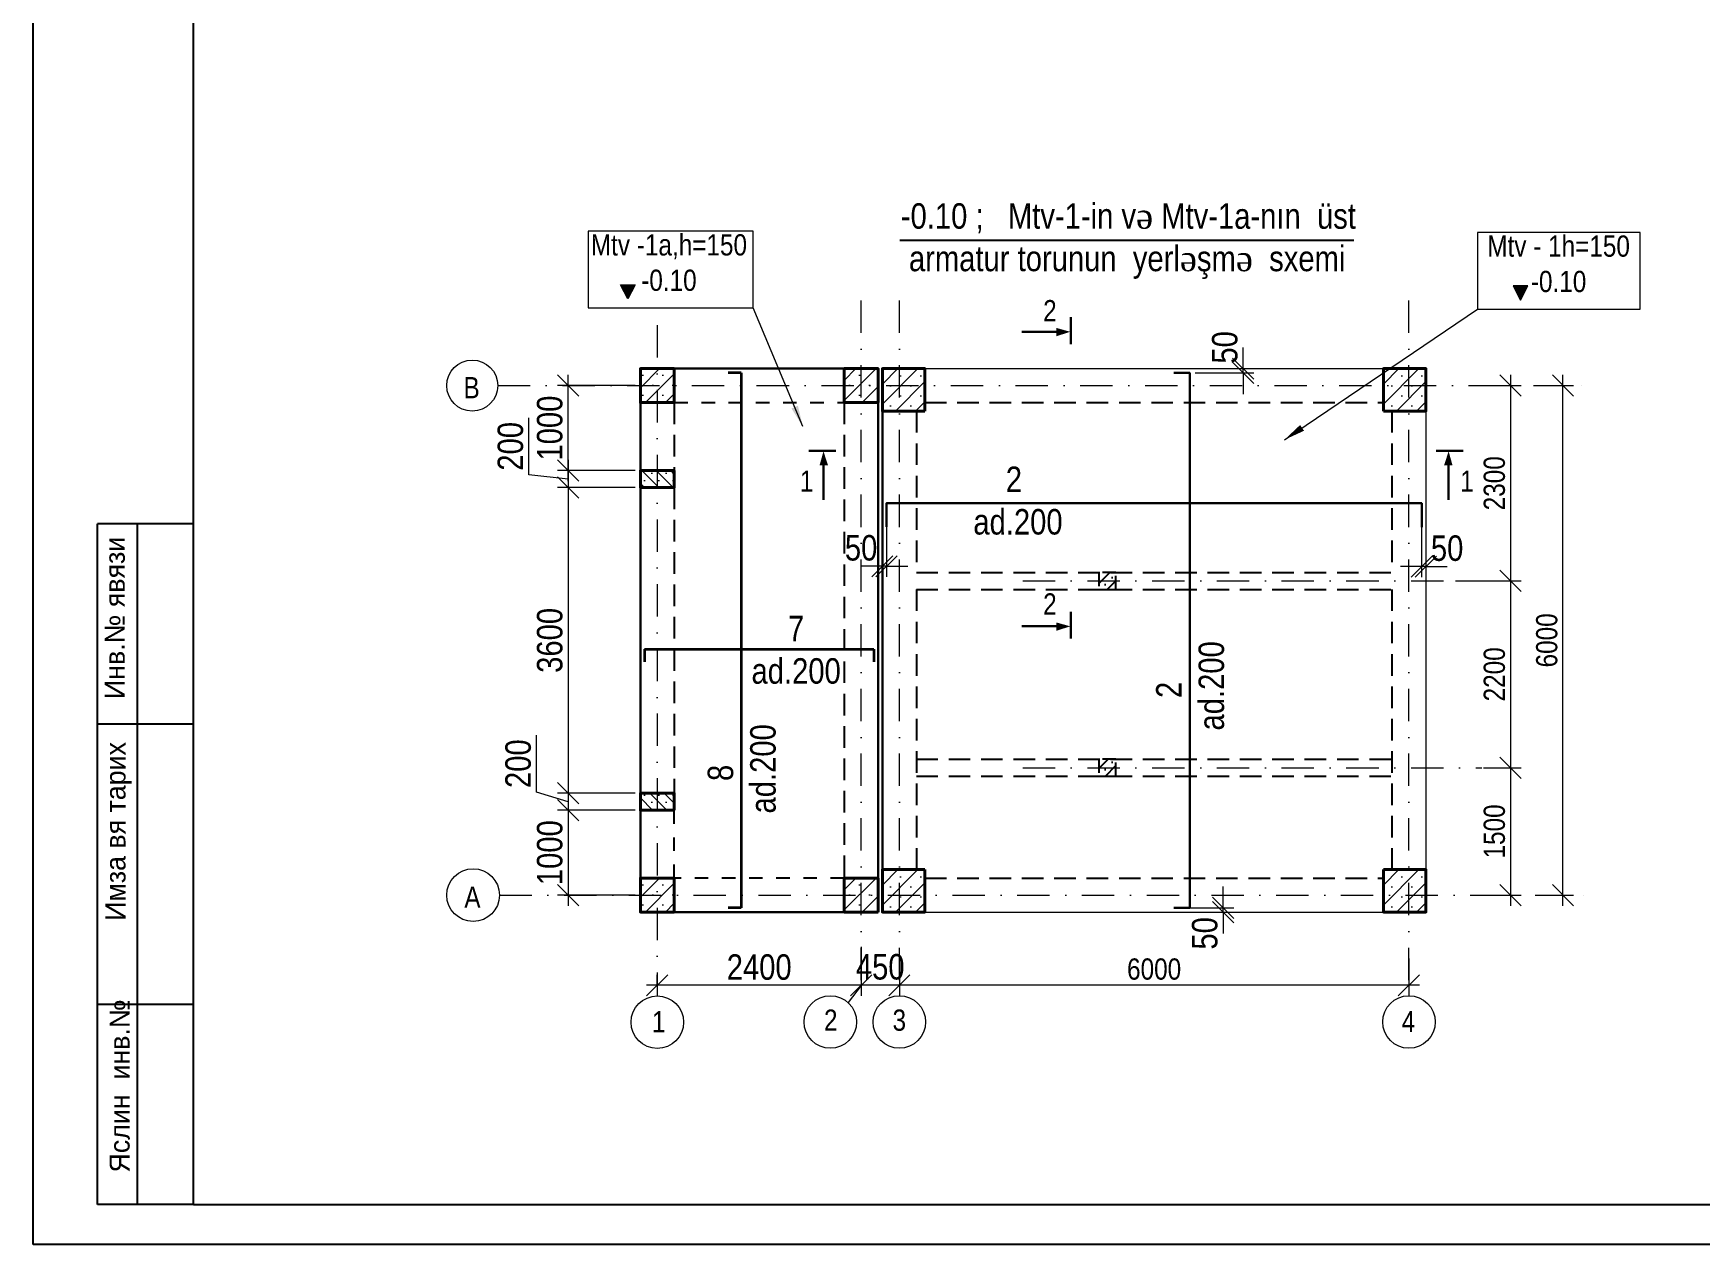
# Model space of a CAD drawing. Header units: millimetres. Extents: x -149347 to 251215, y -2929184 to -2541447.
# Drawn here: x 110423 to 130043, y -2580619 to -2566355 of the extents above; entities that cross this region are included whole.
import ezdxf

# ---------------------------------------------------------------- set-up
doc = ezdxf.new("R2010")
doc.units = ezdxf.units.MM
for name, pattern in [('DASHDOTX2', [50.8, 25.4, -12.7, 0, -12.7]), ('HIDDEN', [4, 2, -2]), ('HIDDEN2', [4.7625, 3.175, -1.5875])]:
    doc.linetypes.add(name, pattern=pattern)
for name, color, linetype, lineweight in [('Калонлар', 2, 'Continuous', 40), ('колонна', 6, 'Continuous', 40), ('размер', 2, 'Continuous', 13), ('Х - диварлар.', 31, 'Continuous', 25)]:
    doc.layers.add(name, color=color, linetype=linetype, lineweight=lineweight)
doc.styles.add('CP_ATTR', font='A3TI(LA).TTF')
doc.styles.add('style1', font='A3TI(LA).TTF', dxfattribs={"height": 400})
doc.styles.add('style6', font='ARIALN.TTF', dxfattribs={"height": 300})
doc.styles.add('Times New  Roman', font='times.ttf')
doc.styles.add('yazitipi', font='ARIALN.TTF')
doc.dimstyles.new('DIM_100', dxfattribs={"dimscale": 100, "dimtxt": 250, "dimasz": 2.5, "dimexe": 1.25, "dimexo": 0.625, "dimtad": 1, "dimdec": 0, "dimtxsty": 'style1', "dimblk": 'OBLIQUE', "dimcen": 2.5, "dimdle": 1.25, "dimclrd": 251, "dimclre": 251, "dimaunit": 1, "dimadec": 3, "dimazin": 0, "dimtfac": 1, "dimtdec": 0, "dimtmove": 1, "dimatfit": 3, "dimfxl": 1.25, "dimlwd": 5, "dimlwe": 5, "dimarcsym": 0})
doc.dimstyles.new('İSO-100', dxfattribs={"dimtxt": 250, "dimasz": 250, "dimexe": 100, "dimexo": 500, "dimgap": 100, "dimtad": 1, "dimdec": 0, "dimtxsty": 'Times New  Roman', "dimblk": 'OBLIQUE', "dimcen": 2.5, "dimdle": 100, "dimclrd": 250, "dimclre": 250, "dimadec": 0, "dimazin": 0, "dimtfac": 1, "dimtdec": 0, "dimtmove": 1, "dimatfit": 3, "dimfxl": 1, "dimlwd": 5, "dimlwe": 5, "dimarcsym": 0})
doc.dimstyles.new('sevda', dxfattribs={"dimscale": 100, "dimtxt": 2.8, "dimasz": 2.5, "dimexe": 1.25, "dimexo": 0.625, "dimtad": 1, "dimtxsty": 'yazitipi', "dimblk": 'OBLIQUE', "dimcen": 2.5, "dimclrd": 253, "dimclre": 253, "dimclrt": 73, "dimaunit": 1, "dimadec": 3, "dimazin": 0, "dimtfac": 1, "dimtmove": 1, "dimatfit": 3, "dimfxl": 1, "dimlwd": 9, "dimlwe": 9, "dimarcsym": 0})
pattern_1 = [(315, (487719.3, -2626764.53), (84.1899, 84.1899), []), (315, (487719.3, -2626848.72), (84.1899, 84.1899), [0, -119.0625])]

# ---------------------------------------------------------------- blocks, each defined once
blk = doc.blocks.new('mekteb')
at = {"color": 0, "lineweight": 25}
for p, q in [((99643, -1849866), (99643, -1821466)), ((139843, -1849866), (99643, -1849866))]:
    blk.add_line(p, q, dxfattribs=at)
at = {"color": 0, "lineweight": 25, "ltscale": 15}
for q in [(101643, -1821966), (139343, -1849366)]:
    blk.add_line((101643, -1849366), q, dxfattribs=at)
at = {"lineweight": 25, "ltscale": 0.25}
for p, q in [((100443, -1849366), (100443, -1840866)), ((100943, -1849367), (100943, -1840866))]:
    blk.add_line(p, q, dxfattribs=at)
at = {"lineweight": 25}
for p, q in [((101643, -1840866), (100443, -1840866)), ((101645, -1843366), (100445, -1843366)), ((101645, -1846866), (100445, -1846866)), ((101643, -1849366), (100443, -1849366))]:
    blk.add_line(p, q, dxfattribs=at)
at = {"lineweight": 25, "char_height": 250.01, "width": 5960.07, "attachment_point": 1, "rotation": 90, "style": 'CP_ATTR'}
for s, insert in [('\\pt3143;Инв.№ явязи', (100535, -1843053)), ('\\pt3143;Имза вя тарих', (100544, -1845823)), ('\\pt3143;Яслин  инв.№', (100595, -1848965))]:
    blk.add_mtext(s, dxfattribs=dict(at, insert=insert))
blk = doc.blocks.new('_Oblique')
at = {"color": 0, "linetype": 'ByBlock', "lineweight": -2}
blk.add_line((-0.5, -0.5), (0.5, 0.5), dxfattribs=at)
blk = doc.blocks.new('*D866')
at = {"color": 251, "lineweight": 5, "ltscale": 50, "transparency": 16777216}
for p, q in [((120620, -2577250), (120620, -2577690)), ((126620, -2577250), (126620, -2577690))]:
    blk.add_line(p, q, dxfattribs=at)
at = {"color": 251, "linetype": 'ByBlock', "lineweight": 5, "ltscale": 50, "transparency": 16777216}
blk.add_line((126745, -2577565), (120495, -2577565), dxfattribs=at)
at = {"layer": 'Defpoints', "color": 0, "lineweight": 15, "ltscale": 50, "transparency": 16777216}
for p in [(120620, -2577188), (126620, -2577188), (120620, -2577565)]:
    blk.add_point(p, dxfattribs=at)
at = {"color": 251, "lineweight": 5, "ltscale": 50, "transparency": 16777216, "xscale": 250, "yscale": 250, "zscale": 250, "rotation": 180}
blk.add_blockref('_Oblique', (120620, -2577565), dxfattribs=at)
at = {"color": 251, "lineweight": 5, "ltscale": 50, "transparency": 16777216, "xscale": 250, "yscale": 250, "zscale": 250}
blk.add_blockref('_Oblique', (126620, -2577565), dxfattribs=at)
at = {"color": 0, "lineweight": 15, "ltscale": 50, "transparency": 16777216, "insert": (123620, -2577375), "char_height": 300, "attachment_point": 5, "style": 'style6'}
blk.add_mtext('{\\H0.83333x;6000}', dxfattribs=at)
blk = doc.blocks.new('*D867')
at = {"color": 251, "linetype": 'ByBlock', "lineweight": 5, "ltscale": 50, "transparency": 16777216}
blk.add_line((128434, -2576628), (128434, -2570378), dxfattribs=at)
at = {"color": 251, "lineweight": 5, "ltscale": 50, "transparency": 16777216}
for p, q in [((128441, -2570503), (128559, -2570503)), ((128441, -2576503), (128559, -2576503))]:
    blk.add_line(p, q, dxfattribs=at)
at = {"layer": 'Defpoints', "color": 0, "lineweight": 15, "ltscale": 50, "transparency": 16777216}
for p in [(128378, -2570503), (128434, -2570503), (128378, -2576503)]:
    blk.add_point(p, dxfattribs=at)
at = {"color": 251, "lineweight": 5, "ltscale": 50, "transparency": 16777216, "xscale": 250, "yscale": 250, "zscale": 250}
for p, rotation in [((128434, -2570503), 90), ((128434, -2576503), 270)]:
    blk.add_blockref('_Oblique', p, dxfattribs=dict(at, rotation=rotation))
at = {"color": 0, "lineweight": 15, "ltscale": 50, "transparency": 16777216, "insert": (128244, -2573503), "char_height": 300, "attachment_point": 5, "rotation": 90, "style": 'style6'}
blk.add_mtext('{\\H0.83333x;6000}', dxfattribs=at)
blk = doc.blocks.new('*D868')
at = {"color": 251, "linetype": 'ByBlock', "lineweight": 5, "ltscale": 50, "transparency": 16777216}
blk.add_line((127817, -2572678), (127817, -2575128), dxfattribs=at)
at = {"color": 251, "lineweight": 5, "ltscale": 50, "transparency": 16777216}
for p, q in [((127167, -2572803), (127942, -2572803)), ((127507, -2575003), (127942, -2575003))]:
    blk.add_line(p, q, dxfattribs=at)
at = {"layer": 'Defpoints', "color": 0, "lineweight": 15, "ltscale": 50, "transparency": 16777216}
for p in [(127104, -2572803), (127444, -2575003), (127817, -2575003)]:
    blk.add_point(p, dxfattribs=at)
at = {"color": 251, "lineweight": 5, "ltscale": 50, "transparency": 16777216, "xscale": 250, "yscale": 250, "zscale": 250}
for p, rotation in [((127817, -2572803), 90), ((127817, -2575003), 270)]:
    blk.add_blockref('_Oblique', p, dxfattribs=dict(at, rotation=rotation))
at = {"color": 0, "lineweight": 15, "ltscale": 50, "transparency": 16777216, "insert": (127627, -2573903), "char_height": 300, "attachment_point": 5, "rotation": 90, "style": 'style6'}
blk.add_mtext('{\\H0.83333x;2200}', dxfattribs=at)
blk = doc.blocks.new('*D869')
at = {"color": 251, "linetype": 'ByBlock', "lineweight": 5, "ltscale": 50, "transparency": 16777216}
blk.add_line((127817, -2570378), (127817, -2572928), dxfattribs=at)
at = {"color": 251, "lineweight": 5, "ltscale": 50, "transparency": 16777216}
for p, q in [((127497, -2570503), (127942, -2570503)), ((127507, -2572803), (127942, -2572803))]:
    blk.add_line(p, q, dxfattribs=at)
at = {"layer": 'Defpoints', "color": 0, "lineweight": 15, "ltscale": 50, "transparency": 16777216}
for p in [(127434, -2570503), (127444, -2572803), (127817, -2572803)]:
    blk.add_point(p, dxfattribs=at)
at = {"color": 251, "lineweight": 5, "ltscale": 50, "transparency": 16777216, "xscale": 250, "yscale": 250, "zscale": 250}
for p, rotation in [((127817, -2570503), 90), ((127817, -2572803), 270)]:
    blk.add_blockref('_Oblique', p, dxfattribs=dict(at, rotation=rotation))
at = {"color": 0, "lineweight": 15, "ltscale": 50, "transparency": 16777216, "insert": (127627, -2571653), "char_height": 300, "attachment_point": 5, "rotation": 90, "style": 'style6'}
blk.add_mtext('{\\H0.83333x;2300}', dxfattribs=at)
blk = doc.blocks.new('*D870')
at = {"color": 251, "linetype": 'ByBlock', "lineweight": 5, "ltscale": 50, "transparency": 16777216}
blk.add_line((127817, -2574878), (127817, -2576628), dxfattribs=at)
at = {"color": 251, "lineweight": 5, "ltscale": 50, "transparency": 16777216}
for p, q in [((127497, -2575003), (127942, -2575003)), ((127507, -2576503), (127942, -2576503))]:
    blk.add_line(p, q, dxfattribs=at)
at = {"layer": 'Defpoints', "color": 0, "lineweight": 15, "ltscale": 50, "transparency": 16777216}
for p in [(127434, -2575003), (127444, -2576503), (127817, -2576503)]:
    blk.add_point(p, dxfattribs=at)
at = {"color": 251, "lineweight": 5, "ltscale": 50, "transparency": 16777216, "xscale": 250, "yscale": 250, "zscale": 250}
for p, rotation in [((127817, -2575003), 90), ((127817, -2576503), 270)]:
    blk.add_blockref('_Oblique', p, dxfattribs=dict(at, rotation=rotation))
at = {"color": 0, "lineweight": 15, "ltscale": 50, "transparency": 16777216, "insert": (127627, -2575753), "char_height": 300, "attachment_point": 5, "rotation": 90, "style": 'style6'}
blk.add_mtext('{\\H0.83333x;1500}', dxfattribs=at)
blk = doc.blocks.new('*D875')
at = {"color": 251, "linetype": 'ByBlock', "lineweight": 5, "ltscale": 50, "transparency": 16777216}
for p, q in [((124669, -2570303), (124669, -2570053)), ((124669, -2570353), (124669, -2570303)), ((124669, -2570353), (124669, -2570603))]:
    blk.add_line(p, q, dxfattribs=at)
at = {"color": 251, "lineweight": 5, "ltscale": 50, "transparency": 16777216}
for p, q in [((124102, -2570303), (124794, -2570303)), ((124102, -2570353), (124794, -2570353))]:
    blk.add_line(p, q, dxfattribs=at)
at = {"layer": 'Defpoints', "color": 0, "lineweight": 15, "ltscale": 50, "transparency": 16777216}
for p in [(124040, -2570303), (124040, -2570353), (124669, -2570303)]:
    blk.add_point(p, dxfattribs=at)
at = {"color": 251, "lineweight": 5, "ltscale": 50, "transparency": 16777216, "xscale": 250, "yscale": 250, "zscale": 250}
for p, rotation in [((124669, -2570303), 270), ((124669, -2570353), 90)]:
    blk.add_blockref('_Oblique', p, dxfattribs=dict(at, rotation=rotation))
at = {"color": 0, "lineweight": 15, "ltscale": 50, "transparency": 16777216, "insert": (124453, -2570053), "char_height": 300, "attachment_point": 5, "rotation": 90, "style": 'style6'}
blk.add_mtext('50', dxfattribs=at)
blk = doc.blocks.new('*D876')
at = {"color": 251, "linetype": 'ByBlock', "lineweight": 5, "ltscale": 50, "transparency": 16777216}
for p, q in [((124432, -2576653), (124432, -2576403)), ((124432, -2576703), (124432, -2576653)), ((124432, -2576703), (124432, -2576953))]:
    blk.add_line(p, q, dxfattribs=at)
at = {"color": 251, "lineweight": 5, "ltscale": 50, "transparency": 16777216}
for p, q in [((123866, -2576653), (124557, -2576653)), ((123866, -2576703), (124557, -2576703))]:
    blk.add_line(p, q, dxfattribs=at)
at = {"layer": 'Defpoints', "color": 0, "lineweight": 15, "ltscale": 50, "transparency": 16777216}
for p in [(123804, -2576653), (124432, -2576653), (123804, -2576703)]:
    blk.add_point(p, dxfattribs=at)
at = {"color": 251, "lineweight": 5, "ltscale": 50, "transparency": 16777216, "xscale": 250, "yscale": 250, "zscale": 250}
for p, rotation in [((124432, -2576653), 270), ((124432, -2576703), 90)]:
    blk.add_blockref('_Oblique', p, dxfattribs=dict(at, rotation=rotation))
at = {"color": 0, "lineweight": 15, "ltscale": 50, "transparency": 16777216, "insert": (124217, -2576953), "char_height": 300, "attachment_point": 5, "rotation": 90, "style": 'style6'}
blk.add_mtext('50', dxfattribs=at)
blk = doc.blocks.new('*D877')
at = {"color": 251, "lineweight": 5, "ltscale": 50, "transparency": 16777216}
for p, q in [((120420, -2572089), (120420, -2572756)), ((120470, -2572089), (120470, -2572756))]:
    blk.add_line(p, q, dxfattribs=at)
at = {"color": 251, "linetype": 'ByBlock', "lineweight": 5, "ltscale": 50, "transparency": 16777216}
for p, q in [((120420, -2572631), (120170, -2572631)), ((120470, -2572631), (120420, -2572631)), ((120470, -2572631), (120720, -2572631))]:
    blk.add_line(p, q, dxfattribs=at)
at = {"layer": 'Defpoints', "color": 0, "lineweight": 15, "ltscale": 50, "transparency": 16777216}
for p in [(120420, -2572027), (120470, -2572027), (120420, -2572631)]:
    blk.add_point(p, dxfattribs=at)
at = {"color": 251, "lineweight": 5, "ltscale": 50, "transparency": 16777216, "xscale": 250, "yscale": 250, "zscale": 250}
blk.add_blockref('_Oblique', (120420, -2572631), dxfattribs=at)
at = {"color": 251, "lineweight": 5, "ltscale": 50, "transparency": 16777216, "xscale": 250, "yscale": 250, "zscale": 250, "rotation": 180}
blk.add_blockref('_Oblique', (120470, -2572631), dxfattribs=at)
at = {"color": 0, "lineweight": 15, "ltscale": 50, "transparency": 16777216, "insert": (120170, -2572415), "char_height": 300, "attachment_point": 5, "style": 'style6'}
blk.add_mtext('50', dxfattribs=at)
blk = doc.blocks.new('*D878')
at = {"color": 251, "lineweight": 5, "ltscale": 50, "transparency": 16777216}
for p, q in [((126770, -2572093), (126770, -2572760)), ((126820, -2572093), (126820, -2572760))]:
    blk.add_line(p, q, dxfattribs=at)
at = {"color": 251, "linetype": 'ByBlock', "lineweight": 5, "ltscale": 50, "transparency": 16777216}
for p, q in [((126770, -2572635), (126520, -2572635)), ((126820, -2572635), (126770, -2572635)), ((126820, -2572635), (127070, -2572635))]:
    blk.add_line(p, q, dxfattribs=at)
at = {"layer": 'Defpoints', "color": 0, "lineweight": 15, "ltscale": 50, "transparency": 16777216}
for p in [(126770, -2572031), (126820, -2572031), (126770, -2572635)]:
    blk.add_point(p, dxfattribs=at)
at = {"color": 251, "lineweight": 5, "ltscale": 50, "transparency": 16777216, "xscale": 250, "yscale": 250, "zscale": 250}
blk.add_blockref('_Oblique', (126770, -2572635), dxfattribs=at)
at = {"color": 251, "lineweight": 5, "ltscale": 50, "transparency": 16777216, "xscale": 250, "yscale": 250, "zscale": 250, "rotation": 180}
blk.add_blockref('_Oblique', (126820, -2572635), dxfattribs=at)
at = {"color": 0, "lineweight": 15, "ltscale": 50, "transparency": 16777216, "insert": (127070, -2572419), "char_height": 300, "attachment_point": 5, "style": 'style6'}
blk.add_mtext('50', dxfattribs=at)
blk = doc.blocks.new('*D885')
at = {"color": 251, "lineweight": 5, "ltscale": 50, "transparency": 16777216}
for p, q in [((120170, -2577111), (120170, -2577690)), ((117770, -2577552), (117770, -2577440))]:
    blk.add_line(p, q, dxfattribs=at)
at = {"color": 251, "linetype": 'ByBlock', "lineweight": 5, "ltscale": 50, "transparency": 16777216}
blk.add_line((120295, -2577565), (117645, -2577565), dxfattribs=at)
at = {"layer": 'Defpoints', "color": 0, "lineweight": 15, "ltscale": 50, "transparency": 16777216}
for p in [(120170, -2577049), (117770, -2577565), (117770, -2577614)]:
    blk.add_point(p, dxfattribs=at)
at = {"color": 251, "lineweight": 5, "ltscale": 50, "transparency": 16777216, "xscale": 250, "yscale": 250, "zscale": 250, "rotation": 180}
blk.add_blockref('_Oblique', (117770, -2577565), dxfattribs=at)
at = {"color": 251, "lineweight": 5, "ltscale": 50, "transparency": 16777216, "xscale": 250, "yscale": 250, "zscale": 250}
blk.add_blockref('_Oblique', (120170, -2577565), dxfattribs=at)
at = {"color": 0, "lineweight": 15, "ltscale": 50, "transparency": 16777216, "insert": (118970, -2577352), "char_height": 300, "attachment_point": 5, "style": 'style6'}
blk.add_mtext('2400', dxfattribs=at)
blk = doc.blocks.new('*D886')
at = {"color": 251, "linetype": 'ByBlock', "lineweight": 5, "ltscale": 50, "transparency": 16777216}
blk.add_line((116720, -2571628), (116720, -2570378), dxfattribs=at)
at = {"color": 251, "lineweight": 5, "ltscale": 50, "transparency": 16777216}
for p, q in [((117508, -2570503), (116595, -2570503)), ((117508, -2571503), (116595, -2571503))]:
    blk.add_line(p, q, dxfattribs=at)
at = {"layer": 'Defpoints', "color": 0, "lineweight": 15, "ltscale": 50, "transparency": 16777216}
for p in [(116720, -2570503), (117570, -2570503), (117570, -2571503)]:
    blk.add_point(p, dxfattribs=at)
at = {"color": 251, "lineweight": 5, "ltscale": 50, "transparency": 16777216, "xscale": 250, "yscale": 250, "zscale": 250}
for p, rotation in [((116720, -2570503), 90), ((116720, -2571503), 270)]:
    blk.add_blockref('_Oblique', p, dxfattribs=dict(at, rotation=rotation))
at = {"color": 0, "lineweight": 15, "ltscale": 50, "transparency": 16777216, "insert": (116505, -2571003), "char_height": 300, "attachment_point": 5, "rotation": 90, "style": 'style6'}
blk.add_mtext('1000', dxfattribs=at)
blk = doc.blocks.new('*D887')
at = {"color": 251, "linetype": 'ByBlock', "lineweight": 5, "ltscale": 50, "transparency": 16777216}
for p, q in [((116258, -2571554), (116258, -2570882)), ((116720, -2571378), (116720, -2571828)), ((116720, -2571603), (116258, -2571554))]:
    blk.add_line(p, q, dxfattribs=at)
at = {"color": 251, "lineweight": 5, "ltscale": 50, "transparency": 16777216}
for p, q in [((117508, -2571503), (116595, -2571503)), ((117508, -2571703), (116595, -2571703))]:
    blk.add_line(p, q, dxfattribs=at)
at = {"layer": 'Defpoints', "color": 0, "lineweight": 15, "ltscale": 50, "transparency": 16777216}
for p in [(117570, -2571503), (116720, -2571703), (117570, -2571703)]:
    blk.add_point(p, dxfattribs=at)
at = {"color": 251, "lineweight": 5, "ltscale": 50, "transparency": 16777216, "xscale": 250, "yscale": 250, "zscale": 250}
for p, rotation in [((116720, -2571503), 90), ((116720, -2571703), 270)]:
    blk.add_blockref('_Oblique', p, dxfattribs=dict(at, rotation=rotation))
at = {"color": 0, "lineweight": 15, "ltscale": 50, "transparency": 16777216, "insert": (116042, -2571218), "char_height": 300, "attachment_point": 5, "rotation": 90, "style": 'style6'}
blk.add_mtext('200', dxfattribs=at)
blk = doc.blocks.new('*D888')
at = {"color": 251, "linetype": 'ByBlock', "lineweight": 5, "ltscale": 50, "transparency": 16777216}
blk.add_line((116720, -2571578), (116720, -2575428), dxfattribs=at)
at = {"color": 251, "lineweight": 5, "ltscale": 50, "transparency": 16777216}
for p, q in [((117508, -2571703), (116595, -2571703)), ((117508, -2575303), (116595, -2575303))]:
    blk.add_line(p, q, dxfattribs=at)
at = {"layer": 'Defpoints', "color": 0, "lineweight": 15, "ltscale": 50, "transparency": 16777216}
for p in [(117570, -2571703), (116720, -2575303), (117570, -2575303)]:
    blk.add_point(p, dxfattribs=at)
at = {"color": 251, "lineweight": 5, "ltscale": 50, "transparency": 16777216, "xscale": 250, "yscale": 250, "zscale": 250}
for p, rotation in [((116720, -2571703), 90), ((116720, -2575303), 270)]:
    blk.add_blockref('_Oblique', p, dxfattribs=dict(at, rotation=rotation))
at = {"color": 0, "lineweight": 15, "ltscale": 50, "transparency": 16777216, "insert": (116505, -2573503), "char_height": 300, "attachment_point": 5, "rotation": 90, "style": 'style6'}
blk.add_mtext('3600', dxfattribs=at)
blk = doc.blocks.new('*D889')
at = {"color": 251, "linetype": 'ByBlock', "lineweight": 5, "ltscale": 50, "transparency": 16777216}
for p, q in [((116349, -2575291), (116349, -2574619)), ((116720, -2575403), (116349, -2575291)), ((116720, -2575178), (116720, -2575628))]:
    blk.add_line(p, q, dxfattribs=at)
at = {"color": 251, "lineweight": 5, "ltscale": 50, "transparency": 16777216}
for p, q in [((117508, -2575303), (116595, -2575303)), ((117508, -2575503), (116595, -2575503))]:
    blk.add_line(p, q, dxfattribs=at)
at = {"layer": 'Defpoints', "color": 0, "lineweight": 15, "ltscale": 50, "transparency": 16777216}
for p in [(117570, -2575303), (116720, -2575503), (117570, -2575503)]:
    blk.add_point(p, dxfattribs=at)
at = {"color": 251, "lineweight": 5, "ltscale": 50, "transparency": 16777216, "xscale": 250, "yscale": 250, "zscale": 250}
for p, rotation in [((116720, -2575303), 90), ((116720, -2575503), 270)]:
    blk.add_blockref('_Oblique', p, dxfattribs=dict(at, rotation=rotation))
at = {"color": 0, "lineweight": 15, "ltscale": 50, "transparency": 16777216, "insert": (116133, -2574955), "char_height": 300, "attachment_point": 5, "rotation": 90, "style": 'style6'}
blk.add_mtext('200', dxfattribs=at)
blk = doc.blocks.new('*D890')
at = {"color": 251, "lineweight": 5, "ltscale": 50, "transparency": 16777216}
for p, q in [((117508, -2575503), (116595, -2575503)), ((117508, -2576503), (116595, -2576503))]:
    blk.add_line(p, q, dxfattribs=at)
at = {"color": 251, "linetype": 'ByBlock', "lineweight": 5, "ltscale": 50, "transparency": 16777216}
blk.add_line((116720, -2575378), (116720, -2576628), dxfattribs=at)
at = {"layer": 'Defpoints', "color": 0, "lineweight": 15, "ltscale": 50, "transparency": 16777216}
for p in [(117570, -2575503), (116720, -2576503), (117570, -2576503)]:
    blk.add_point(p, dxfattribs=at)
at = {"color": 251, "lineweight": 5, "ltscale": 50, "transparency": 16777216, "xscale": 250, "yscale": 250, "zscale": 250}
for p, rotation in [((116720, -2575503), 90), ((116720, -2576503), 270)]:
    blk.add_blockref('_Oblique', p, dxfattribs=dict(at, rotation=rotation))
at = {"color": 0, "lineweight": 15, "ltscale": 50, "transparency": 16777216, "insert": (116505, -2576003), "char_height": 300, "attachment_point": 5, "rotation": 90, "style": 'style6'}
blk.add_mtext('1000', dxfattribs=at)
blk = doc.blocks.new('*D860')
at = {"color": 251, "lineweight": 5, "ltscale": 50, "transparency": 16777216}
for p, q in [((120170, -2577361), (120170, -2577690)), ((120620, -2577361), (120620, -2577690))]:
    blk.add_line(p, q, dxfattribs=at)
at = {"color": 251, "linetype": 'ByBlock', "lineweight": 5, "ltscale": 50, "transparency": 16777216}
blk.add_line((120745, -2577565), (120045, -2577565), dxfattribs=at)
at = {"layer": 'Defpoints', "color": 0, "lineweight": 15, "ltscale": 50, "transparency": 16777216}
for p in [(120170, -2577299), (120620, -2577299), (120170, -2577565)]:
    blk.add_point(p, dxfattribs=at)
at = {"color": 251, "lineweight": 5, "ltscale": 50, "transparency": 16777216, "xscale": 250, "yscale": 250, "zscale": 250, "rotation": 180}
blk.add_blockref('_Oblique', (120170, -2577565), dxfattribs=at)
at = {"color": 251, "lineweight": 5, "ltscale": 50, "transparency": 16777216, "xscale": 250, "yscale": 250, "zscale": 250}
blk.add_blockref('_Oblique', (120620, -2577565), dxfattribs=at)
at = {"color": 0, "lineweight": 15, "ltscale": 50, "transparency": 16777216, "insert": (120395, -2577349), "char_height": 300, "attachment_point": 5, "style": 'style6'}
blk.add_mtext('450', dxfattribs=at)

msp = doc.modelspace()

# ---------------------------------------------------------------- hatches: boundary and pattern name
at = {"lineweight": 20, "ltscale": 15}
h = msp.add_hatch(color=256, dxfattribs=at)
h.dxf.hatch_style = 1
h.paths.add_polyline_path([(117511.09061, -2569314.9081), (117337.36397, -2569314.9081), (117424.69827, -2569481.26453)])
h = msp.add_hatch(color=256, dxfattribs=at)
h.dxf.hatch_style = 1
h.paths.add_polyline_path([(127846.60543, -2569329.33374), (128020.33207, -2569329.33374), (127932.99776, -2569495.69018)])
at = {"lineweight": 15, "ltscale": 50}
h = msp.add_hatch(dxfattribs=at)
h.set_pattern_fill('SACNCR', color=4, scale=70)
h.set_pattern_definition([(45, (-678349.18, 23139.5), (-117.865862, 117.865862), []), (45, (-678231.32, 23139.5), (-117.865862, 117.865862), [0, -166.6875])])
h.paths.add_polyline_path([(117570.45197, -2570702.76233), (117970.45197, -2570702.76233), (117970.45197, -2570302.76233), (117570.45197, -2570302.76233)])
h = msp.add_hatch(dxfattribs=at)
h.set_pattern_fill('SACNCR', color=4, scale=70)
h.set_pattern_definition([(45, (-680749.18, 23139.5), (-117.865862, 117.865862), []), (45, (-680631.32, 23139.5), (-117.865862, 117.865862), [0, -166.6875])])
h.paths.add_polyline_path([(119970.45197, -2570702.76233), (120370.45197, -2570702.76233), (120370.45197, -2570302.76233), (119970.45197, -2570302.76233)])
h = msp.add_hatch(dxfattribs=at)
h.set_pattern_fill('SACNCR', color=4, scale=70)
h.set_pattern_definition([(45, (-687099.18, 17239.5), (-117.865862, 117.865862), []), (45, (-686981.32, 17239.5), (-117.865862, 117.865862), [0, -166.6875])])
h.paths.add_polyline_path([(120920.45197, -2570302.76233), (120420.45197, -2570302.76233), (120420.45197, -2570802.76233), (120920.45197, -2570802.76233)])
h = msp.add_hatch(dxfattribs=at)
h.set_pattern_fill('SACNCR', color=4, scale=70)
h.set_pattern_definition([(45, (-681199.18, 17239.5), (-117.865862, 117.865862), []), (45, (-681081.32, 17239.5), (-117.865862, 117.865862), [0, -166.6875])])
h.paths.add_polyline_path([(126820.45197, -2570302.76233), (126320.45197, -2570302.76233), (126320.45197, -2570802.76233), (126820.45197, -2570802.76233)])
at = {"linetype": 'HIDDEN', "lineweight": 25, "ltscale": 80}
h = msp.add_hatch(dxfattribs=at)
h.set_pattern_fill('SACNCR', color=256, scale=50)
h.set_pattern_definition([(45, (-678867.24, 43608.63), (-84.189901, 84.189901), []), (45, (-678783.05, 43608.63), (-84.189901, 84.189901), [0, -119.0625])])
h.paths.add_polyline_path([(123070.45197, -2572802.76233), (123070.45197, -2572902.76233), (122970.45197, -2572902.76233), (122970.45197, -2572802.76233)])
h.paths.add_polyline_path([(123170.45197, -2572802.76233), (123170.45197, -2572902.76233), (123070.45197, -2572902.76233), (123070.45197, -2572802.76233)])
h.paths.add_polyline_path([(123170.45197, -2572702.76233), (123170.45197, -2572802.76233), (123070.45197, -2572802.76233), (123070.45197, -2572702.76233)])
h.paths.add_polyline_path([(123070.45197, -2572802.76233), (122970.45197, -2572802.76233), (122970.45197, -2572702.76233), (123070.45197, -2572702.76233)])
h = msp.add_hatch(dxfattribs=at)
h.set_pattern_fill('SACNCR', color=256, scale=50)
h.set_pattern_definition([(45, (-678867.24, 45808.63), (-84.189901, 84.189901), []), (45, (-678783.05, 45808.63), (-84.189901, 84.189901), [0, -119.0625])])
h.paths.add_polyline_path([(123070.45197, -2575102.76233), (122970.45197, -2575102.76233), (122970.45197, -2575002.76233), (123070.45197, -2575002.76233)])
h.paths.add_polyline_path([(123170.45197, -2575102.76233), (123070.45197, -2575102.76233), (123070.45197, -2575002.76233), (123170.45197, -2575002.76233)])
h.paths.add_polyline_path([(123170.45197, -2575002.76233), (123070.45197, -2575002.76233), (123070.45197, -2574902.76233), (123170.45197, -2574902.76233)])
h.paths.add_polyline_path([(123070.45197, -2575002.76233), (122970.45197, -2575002.76233), (122970.45197, -2574902.76233), (123070.45197, -2574902.76233)])
at = {"lineweight": 15, "ltscale": 50}
h = msp.add_hatch(dxfattribs=at)
h.set_pattern_fill('SACNCR', color=4, scale=70)
h.set_pattern_definition([(45, (-678349.18, 17139.5), (-117.865862, 117.865862), []), (45, (-678231.32, 17139.5), (-117.865862, 117.865862), [0, -166.6875])])
h.paths.add_polyline_path([(117570.45197, -2576702.76233), (117970.45197, -2576702.76233), (117970.45197, -2576302.76233), (117570.45197, -2576302.76233)])
h = msp.add_hatch(dxfattribs=at)
h.set_pattern_fill('SACNCR', color=4, scale=70)
h.set_pattern_definition([(45, (-680749.18, 17139.5), (-117.865862, 117.865862), []), (45, (-680631.32, 17139.5), (-117.865862, 117.865862), [0, -166.6875])])
h.paths.add_polyline_path([(119970.45197, -2576702.76233), (120370.45197, -2576702.76233), (120370.45197, -2576302.76233), (119970.45197, -2576302.76233)])
h = msp.add_hatch(dxfattribs=at)
h.set_pattern_fill('SACNCR', color=4, scale=70)
h.set_pattern_definition([(45, (-687099.18, 11339.5), (-117.865862, 117.865862), []), (45, (-686981.32, 11339.5), (-117.865862, 117.865862), [0, -166.6875])])
h.paths.add_polyline_path([(120920.45197, -2576202.76233), (120420.45197, -2576202.76233), (120420.45197, -2576702.76233), (120920.45197, -2576702.76233)])
h = msp.add_hatch(dxfattribs=at)
h.set_pattern_fill('SACNCR', color=4, scale=70)
h.set_pattern_definition([(45, (-681199.18, 11339.5), (-117.865862, 117.865862), []), (45, (-681081.32, 11339.5), (-117.865862, 117.865862), [0, -166.6875])])
h.paths.add_polyline_path([(126820.45197, -2576202.76233), (126320.45197, -2576202.76233), (126320.45197, -2576702.76233), (126820.45197, -2576702.76233)])
at = {"layer": 'размер'}
h = msp.add_hatch(dxfattribs=at)
h.set_pattern_fill('SACNCR', color=256, scale=50, angle=270, style=0)
h.set_pattern_definition(pattern_1)
h.paths.add_polyline_path([(117570.45197, -2571502.76233), (117570.45197, -2571702.76233), (117970.45197, -2571702.76233), (117970.45197, -2571502.76233)])
h = msp.add_hatch(dxfattribs=at)
h.set_pattern_fill('SACNCR', color=256, scale=50, angle=270, style=0)
h.set_pattern_definition(pattern_1)
h.paths.add_polyline_path([(117570.45197, -2575502.76233), (117570.45197, -2575302.76233), (117970.45197, -2575302.76233), (117970.45197, -2575502.76233)])

# ---------------------------------------------------------------- linework, layer by layer
at = {"ltscale": 30}
msp.add_line((125971.4727, -2568793.15835), (120625.64155, -2568793.15835), dxfattribs=at)
at = {"color": 0, "lineweight": 20, "ltscale": 15}
for p, q in [((117337.36397, -2569314.9081), (117511.09061, -2569314.9081)), ((117424.69827, -2569481.26453), (117337.36397, -2569314.9081)), ((117511.09061, -2569314.9081), (117424.69827, -2569481.26453)), ((128020.33207, -2569329.33374), (127846.60543, -2569329.33374)), ((127846.60543, -2569329.33374), (127932.99776, -2569495.69018)), ((127932.99776, -2569495.69018), (128020.33207, -2569329.33374))]:
    msp.add_line(p, q, dxfattribs=at)
at = {"color": 1, "linetype": 'DASHDOTX2', "lineweight": 13, "ltscale": 15}
for p, q in [((120170.45197, -2577502.76233), (120170.45197, -2569320.85186)), ((120620.45197, -2577502.76233), (120620.45197, -2569320.85186)), ((126620.45197, -2577502.76233), (126620.45197, -2569320.85186)), ((117770.45197, -2569792.47886), (117770.45197, -2577690.12467)), ((115891.63903, -2570502.76233), (128816.56224, -2570502.76233)), ((115911.50992, -2576502.76233), (128816.56224, -2576502.76233))]:
    msp.add_line(p, q, dxfattribs=at)
at = {"lineweight": 30}
for p, q in [((122639.01983, -2569696.68912), (122639.01983, -2570014.08751)), ((122467.08968, -2569869.12372), (122062.03335, -2569869.12372)), ((119554.42067, -2571269.48813), (119871.81906, -2571269.48813)), ((127259.80333, -2571269.48813), (126942.40494, -2571269.48813)), ((119726.85526, -2571441.41828), (119726.85526, -2571846.47461)), ((127087.36874, -2571441.41828), (127087.36874, -2571846.47461)), ((122639.01983, -2573165.13159), (122639.01983, -2573482.52998)), ((122467.08968, -2573337.56618), (122062.03335, -2573337.56618))]:
    msp.add_line(p, q, dxfattribs=at)
at = {"color": 6, "lineweight": 35, "ltscale": 15}
for p, q in [((118755.84055, -2570352.76233), (118605.84055, -2570352.76233)), ((118755.84055, -2570352.76233), (118755.84055, -2576652.76233)), ((117620.45197, -2573604.76692), (120320.45197, -2573604.76692)), ((117620.45197, -2573604.76692), (117620.45197, -2573754.76692)), ((120320.45197, -2573604.76692), (120320.45197, -2573754.76692)), ((118755.84055, -2576652.76233), (118605.84055, -2576652.76233))]:
    msp.add_line(p, q, dxfattribs=at)
at = {"color": 1, "lineweight": 15, "ltscale": 15}
msp.add_line((120170.45197, -2577568.05005), (120015.78035, -2577767.97555), dxfattribs=at)
at = {"color": 0, "lineweight": 5, "ltscale": 15}
for points in [[(116957.73193, -2569588.65671), (118897.63037, -2569588.65671), (118897.63037, -2568684.27269), (116957.73193, -2568684.27269)], [(127427.15211, -2569603.08236), (129343.6476, -2569603.08236), (129343.6476, -2568698.69834), (127427.15211, -2568698.69834)]]:
    msp.add_lwpolyline(points, close=True, dxfattribs=at)
at = {"linetype": 'HIDDEN2', "lineweight": 25, "ltscale": 80}
for points in [[(117970.45197, -2570702.76233), (117970.45197, -2571502.76233), (117570.45197, -2571502.76233), (117570.45197, -2570302.76233), (117770.45197, -2570302.76233)], [(120820.45197, -2570802.76233), (120820.45197, -2572702.76233)], [(120920.45197, -2570702.76233), (126320.45197, -2570702.76233)], [(126420.45197, -2570802.76233), (126420.45197, -2572702.76233)], [(120820.45197, -2572702.76233), (126420.45197, -2572702.76233)], [(120820.45197, -2572902.76233), (120820.45197, -2576202.76233)], [(120820.45197, -2572902.76233), (126420.45197, -2572902.76233)], [(126420.45197, -2572902.76233), (126420.45197, -2576202.76233)], [(120820.45197, -2574902.76233), (126420.45197, -2574902.76233)], [(120820.45197, -2575102.76233), (126420.45197, -2575102.76233)], [(120920.45197, -2576302.76233), (126320.45197, -2576302.76233)]]:
    msp.add_lwpolyline(points, dxfattribs=at)
at = {"color": 3, "lineweight": 30}
msp.add_lwpolyline([(117570.45197, -2570302.76233), (120370.45197, -2570302.76233), (120370.45197, -2576702.76233), (117570.45197, -2576702.76233)], close=True, dxfattribs=at)
at = {"linetype": 'HIDDEN', "lineweight": 25, "ltscale": 80}
for points in [[(117970.45197, -2570702.76233), (119970.45197, -2570702.76233), (119970.45197, -2570302.76233), (117770.45197, -2570302.76233)], [(122970.45197, -2572702.76233), (122970.45197, -2572902.76233), (123170.45197, -2572902.76233), (123170.45197, -2572702.76233), (122970.45197, -2572702.76233)], [(122970.45197, -2574902.76233), (122970.45197, -2575102.76233), (123170.45197, -2575102.76233), (123170.45197, -2574902.76233), (122970.45197, -2574902.76233)], [(117570.45197, -2576702.76233), (119970.45197, -2576702.76233), (119970.45197, -2576302.76233), (117970.45197, -2576302.76233), (117970.45197, -2575502.76233), (117570.45197, -2575502.76233), (117570.45197, -2576702.76233), (117570.45197, -2576702.76233)]]:
    msp.add_lwpolyline(points, dxfattribs=at)
at = {"color": 3, "lineweight": 18}
for points in [[(120920.45197, -2570302.76233), (126320.45197, -2570302.76233)], [(120420.45197, -2570802.76233), (120420.45197, -2576202.76233)], [(126820.45197, -2570802.76233), (126820.45197, -2576202.76233)], [(120920.45197, -2576702.76233), (126320.45197, -2576702.76233)]]:
    msp.add_lwpolyline(points, dxfattribs=at)
at = {"color": 2, "lineweight": 30, "ltscale": 15}
for points in [[(123851.14477, -2570352.74596), (124039.84244, -2570352.74596), (124039.84244, -2576652.76233), (123852.99022, -2576652.76233)], [(120470.45197, -2572167.41815), (120470.45197, -2571885.82934), (126770.45197, -2571888.31195), (126770.45197, -2572169.90076)]]:
    msp.add_lwpolyline(points, dxfattribs=at)
at = {"linetype": 'HIDDEN2', "lineweight": 25, "ltscale": 80}
for points in [[(119970.45197, -2576302.76233), (120370.45197, -2576302.76233), (120370.45197, -2570702.76233), (119970.45197, -2570702.76233)], [(117570.45197, -2571702.76233), (117970.45197, -2571702.76233), (117970.45197, -2575302.76233), (117570.45197, -2575302.76233)]]:
    msp.add_lwpolyline(points, close=True, dxfattribs=at)
at = {"color": 3, "lineweight": 30}
msp.add_lwpolyline([(120420.45197, -2576202.76233), (120420.45197, -2570802.76233)], dxfattribs=at)
at = {"color": 1, "linetype": 'DASHDOTX2', "lineweight": 13, "ltscale": 15}
for points in [[(122072.50665, -2572802.76233), (127483.16139, -2572802.76233)], [(122072.50665, -2575002.76233), (127478.20942, -2575002.76233)]]:
    msp.add_lwpolyline(points, dxfattribs=at)
at = {"color": 231, "lineweight": 15, "ltscale": 50}
for centre, radius in [((115591.23394, -2570502.76233), 300.40509), ((115601.16939, -2576502.76233), 310.34053), ((117770.45197, -2577999.29089), 309.16622), ((119807.50244, -2577996.45762), 309.16622), ((120620.45197, -2577996.45762), 309.16622), ((126620.45197, -2577996.45762), 309.16622)]:
    msp.add_circle(centre, radius, dxfattribs=at)
at = {"lineweight": 30}
for points in [[(122467.08968, -2569922.23719), (122632.46468, -2569869.12372), (122467.08968, -2569823.17905)], [(119779.96873, -2571441.41828), (119726.85526, -2571276.04328), (119680.91059, -2571441.41828)], [(127034.25527, -2571441.41828), (127087.36874, -2571276.04328), (127133.31341, -2571441.41828)], [(122467.08968, -2573390.67965), (122632.46468, -2573337.56618), (122467.08968, -2573291.62151)]]:
    msp.add_solid(points, dxfattribs=at)
at = {"layer": 'Калонлар', "color": 1}
for points in [[(117970.45197, -2570702.76233), (117970.45197, -2570302.76233), (117570.45197, -2570302.76233), (117570.45197, -2570702.76233)], [(120370.45197, -2570702.76233), (120370.45197, -2570302.76233), (119970.45197, -2570302.76233), (119970.45197, -2570702.76233)], [(120920.45197, -2570802.76233), (120920.45197, -2570302.76233), (120420.45197, -2570302.76233), (120420.45197, -2570802.76233)], [(126320.45197, -2570802.76233), (126320.45197, -2570302.76233), (126820.45197, -2570302.76233), (126820.45197, -2570802.76233)], [(117970.45197, -2576702.76233), (117970.45197, -2576302.76233), (117570.45197, -2576302.76233), (117570.45197, -2576702.76233)], [(120370.45197, -2576702.76233), (120370.45197, -2576302.76233), (119970.45197, -2576302.76233), (119970.45197, -2576702.76233)], [(120920.45197, -2576202.76233), (120920.45197, -2576702.76233), (120420.45197, -2576702.76233), (120420.45197, -2576202.76233)], [(126320.45197, -2576202.76233), (126320.45197, -2576702.76233), (126820.45197, -2576702.76233), (126820.45197, -2576202.76233)]]:
    msp.add_lwpolyline(points, close=True, dxfattribs=at)
at = {"layer": 'колонна'}
for points in [[(117970.45197, -2571502.76233), (117970.45197, -2571702.76233), (117570.45197, -2571702.76233), (117570.45197, -2571502.76233), (117970.45197, -2571502.76233)], [(117970.45197, -2575502.76233), (117970.45197, -2575302.76233), (117570.45197, -2575302.76233), (117570.45197, -2575502.76233), (117970.45197, -2575502.76233)]]:
    msp.add_lwpolyline(points, dxfattribs=at)

# ---------------------------------------------------------------- block references
at = {"lineweight": 15, "xscale": 0.9430204144289575, "yscale": 0.9430204144289575, "zscale": 0.9430204144289575}
msp.add_blockref('mekteb', (16457.85848, -836157.2527), dxfattribs=at)

# ---------------------------------------------------------------- texts
at = {"color": 0, "ltscale": 3, "char_height": 300, "width": 3897.4617739, "attachment_point": 3, "style": 'style6'}
for s, insert in [('\\pxqc,t8;{\\fArial Narrow|b0|i0|c238|p34;    \\fArial Narrow|b0|i0|c204|p34;\\H0.83333x;Mtv\\fArial Narrow|b0|i0|c238|p34; \\fArial Narrow|b0|i0|c204|p34;-\\fArial Narrow|b0|i0|c238|p34;1a,h=150 \\P\\ptz;    \\H0.8x; \\H1.25x;-0.10}', (119664.86291, -2568720.54468)), ('\\pxqc,t8;{\\fArial Narrow|b0|i0|c238|p34;    \\fArial Narrow|b0|i0|c204|p34;\\H0.83333x;Mtv\\fArial Narrow|b0|i0|c238|p34; \\fArial Narrow|b0|i0|c204|p34;-\\fArial Narrow|b0|i0|c238|p34; 1h=150 \\P\\ptz;    \\H0.8x; \\H1.25x;-0.10}', (130139.87753, -2568734.97033))]:
    msp.add_mtext(s, dxfattribs=dict(at, insert=insert))
at = {"lineweight": 9, "char_height": 300, "width": 5396.4038597, "style": 'style6'}
for s, insert, attachment_point in [(' {\\fArial Narrow|b0|i0|c238|p34;\\H0.83333x;2}', (122472.37667, -2569495.69206), 3), (' {\\fArial Narrow|b0|i0|c238|p34;\\H0.83333x;1}', (119353.22485, -2571502.72211), 1), (' {\\fArial Narrow|b0|i0|c238|p34;\\H0.83333x;1}', (127128.47386, -2571502.72211), 1), (' {\\fArial Narrow|b0|i0|c238|p34;\\H0.83333x;2}', (122472.37667, -2572949.17613), 3)]:
    msp.add_mtext(s, dxfattribs=dict(at, insert=insert, attachment_point=attachment_point))
at = {"color": 231, "lineweight": 15, "ltscale": 50, "char_height": 250, "style": 'style6'}
for s, insert, attachment_point in [('{\\fArial Narrow|b0|i0|c238|p34;B}', (115679.43912, -2570652.30031), 9), ('{\\fArial Narrow|b0|i0|c238|p34;A}', (115689.37456, -2576652.30031), 9), ('{\\fArial Narrow|b0|i0|c238|p34;1}', (117707.24766, -2577869.00904), 1), ('{\\fArial Narrow|b0|i0|c238|p34;2}', (119732.66589, -2577849.98447), 1), ('{\\fArial Narrow|b0|i0|c238|p34;3}', (120540.24365, -2577849.90401), 1), ('{\\fArial Narrow|b0|i0|c238|p34;4}', (126534.73403, -2577865.86133), 1)]:
    msp.add_mtext_dynamic_manual_height_columns(s, width=157.5516269, gutter_width=12.5, heights=[0], dxfattribs=dict(at, insert=insert, attachment_point=attachment_point))
at = {"color": 7, "lineweight": 25, "char_height": 300, "attachment_point": 7, "style": 'style6'}
for s, insert in [('\\pxql;    {\\fArial Narrow|b0|i0|c238|p34;2}\\Pad.200', (121491.11668, -2572260.83001)), ('\\pxqc,t4;    {\\fArial Narrow|b0|i0|c238|p34;7}\\P\\ptz;{\\fArial Narrow|b0|i0|c238|p34;    }ad.200', (117882.30889, -2574017.20994))]:
    msp.add_mtext_dynamic_manual_height_columns(s, width=2663.318439, gutter_width=12.5, heights=[0], dxfattribs=dict(at, insert=insert))
at = {"color": 7, "lineweight": 25, "char_height": 300, "attachment_point": 7, "rotation": 90, "style": 'style6'}
for s, insert in [('    {\\fArial Narrow|b0|i0|c238|p34;2}\\Pad.200', (124447.39497, -2574563.97903)), ('  {\\fArial Narrow|b0|i0|c238|p34; } {\\fArial Narrow|b0|i0|c238|p34;8\\P}ad.200', (119167.89545, -2575541.2946))]:
    msp.add_mtext_dynamic_manual_height_columns(s, width=2663.318439, gutter_width=12.5, heights=[0], dxfattribs=dict(at, insert=insert))
at = {"layer": 'Х - диварлар.', "color": 7, "insert": (119491.02299, -2568355.59416), "char_height": 300, "width": 43220.7468012, "attachment_point": 1, "style": 'style6'}
msp.add_mtext('{\\fArial Narrow|b0|i0|c238|p34;            -0.10 ;   Mtv-1-in v\\fTimes New Roman|b0|i0|c238|p18;ə\\fArial Narrow|b0|i0|c238|p34; Mtv-1a-nın  üst \\P             armatur torunun  yerl\\fTimes New Roman|b0|i0|c238|p18;ə\\fArial Narrow|b0|i0|c238|p34;şm\\fTimes New Roman|b0|i0|c238|p18;ə\\fArial Narrow|b0|i0|c238|p34;  sxemi}', dxfattribs=at)

# ---------------------------------------------------------------- dimensions: what is measured, and where the dimension line sits
at = {"color": 231, "lineweight": 15, "ltscale": 50}
for base, p1, p2, angle, picture, middle in [((124668.58987, -2570302.74596), (124039.84244, -2570352.74596), (124039.84244, -2570302.74596), 270, '*D875', (124668.58987, -2570052.74596)), ((116720.48253, -2571702.76233), (117570.45197, -2571502.76233), (117570.45197, -2571702.76233), 90, '*D887', (116257.81798, -2571491.18576)), ((120420.45197, -2572630.99838), (120470.45197, -2572026.62375), (120420.45197, -2572026.62375), 0, '*D877', (120170.45197, -2572630.99838)), ((126770.45197, -2572635.0881), (126820.45197, -2572030.71347), (126770.45197, -2572030.71347), 0, '*D878', (127070.45197, -2572635.0881)), ((124432.29254, -2576652.76233), (123803.54511, -2576702.76233), (123803.54511, -2576652.76233), 270, '*D876', (124432.29254, -2576952.76233)), ((117770.45197, -2577565.12467), (120170.45197, -2577048.75972), (117770.45197, -2577614.33445), 180, '*D885', (118970.45197, -2577568.05005)), ((120170.45197, -2577565.12467), (120620.45197, -2577298.77409), (120170.45197, -2577298.77409), 180, '*D860', (120395.45197, -2577565.12467))]:
    dim = msp.add_linear_dim(base=base, p1=p1, p2=p2, angle=angle, dimstyle='DIM_100', override={"dimtxsty": 'style6'}, dxfattribs=at)
    dim.commit()
    dim.dimension.update_dxf_attribs({"geometry": picture, "text_midpoint": middle, "dimtype": 160})
for base, p1, p2, picture, middle in [((116720.48253, -2570502.76233), (117570.45197, -2571502.76233), (117570.45197, -2570502.76233), '*D886', (116504.81064, -2571002.76233)), ((116720.48253, -2575302.76233), (117570.45197, -2571702.76233), (117570.45197, -2575302.76233), '*D888', (116504.81064, -2573502.76233)), ((116720.48253, -2575502.76233), (117570.45197, -2575302.76233), (117570.45197, -2575502.76233), '*D889', (116132.88874, -2575228.68576)), ((116720.48253, -2576502.76233), (117570.45197, -2575502.76233), (117570.45197, -2576502.76233), '*D890', (116504.81064, -2576002.76233))]:
    dim = msp.add_linear_dim(base=base, p1=p1, p2=p2, angle=90, dimstyle='DIM_100', override={"dimtxsty": 'style6'}, dxfattribs=at)
    dim.commit()
    dim.dimension.update_dxf_attribs({"geometry": picture, "text_midpoint": middle})
for base, p1, p2, angle, picture, middle in [((127816.80993, -2572802.76233), (127434.25524, -2570502.76233), (127444.25524, -2572802.76233), 90, '*D869', (127626.6672, -2571652.76233)), ((128433.74634, -2570502.76233), (128378.4342, -2576502.76233), (128378.4342, -2570502.76233), 270, '*D867', (128243.6036, -2573502.76233)), ((127816.80993, -2575002.76233), (127104.25524, -2572802.76233), (127444.25524, -2575002.76233), 90, '*D868', (127626.6672, -2573902.76233)), ((127816.80993, -2576502.76233), (127434.25524, -2575002.76233), (127444.25524, -2576502.76233), 90, '*D870', (127626.6672, -2575752.76233)), ((120620.45197, -2577565.12467), (126620.45197, -2577187.50872), (120620.45197, -2577187.50872), 180, '*D866', (123620.45197, -2577374.98194))]:
    dim = msp.add_linear_dim(base=base, p1=p1, p2=p2, angle=angle, text='{\\H0.83333x;<>}', dimstyle='DIM_100', override={"dimtxsty": 'style6'}, dxfattribs=at)
    dim.commit()
    dim.dimension.update_dxf_attribs({"geometry": picture, "text_midpoint": middle})

# ---------------------------------------------------------------- leaders
at = {"color": 1, "lineweight": 15, "ltscale": 15}
for points, dimstyle, override in [([(119484.65356, -2570986.35453), (118897.63037, -2569588.65671)], 'sevda', {"dimgap": 0.625, "dimtad": 0}), ([(125154.74704, -2571140.79552), (127427.15211, -2569603.08236)], 'İSO-100', {"dimgap": 100, "dimtad": 0, "dimfxl": 1.25, "dimfxlon": 1, "dimtfill": 1, "dimtfillclr": 256})]:
    msp.add_leader(points, dimstyle=dimstyle, override=override, dxfattribs=at)

doc.saveas('drawing.dxf')
